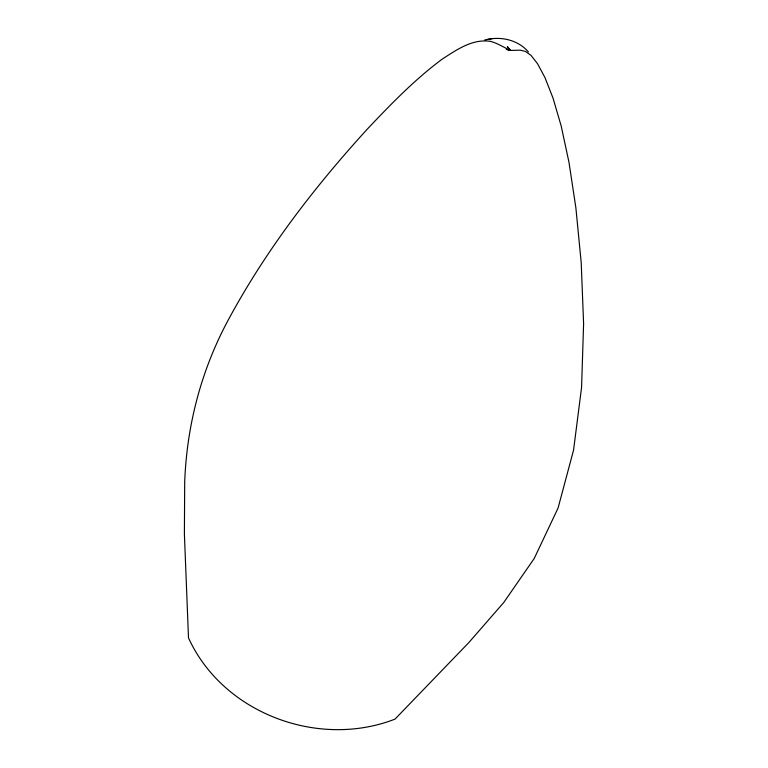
<?xml version="1.0" encoding="UTF-8"?>
<svg xmlns="http://www.w3.org/2000/svg" width="768" height="768" viewBox="0 0 768 768"><rect width="100%" height="100%" fill="white"/><g stroke="black" fill="none" stroke-linecap="round" stroke-linejoin="round"><path stroke-width="1.15" d="M510.509 50.429L520.301 50.189L525.389 51.398L531.034 55.402L537.504 63.667L544.954 77.568L553.018 98.074L561.197 126.038L568.982 162.326L575.875 207.792L581.203 262.56L583.603 323.664L581.568 387.418L573.562 450.106L558.077 508.032L534.221 558.47L503.664 602.621L468.739 642.662L395.03 719.107C318.48 748.954 222.931 713.462 188.496 637.882L184.397 534.144L184.694 481.997A674.083 493.776 23.2 0 1 227.904 320.65C265.334 250.944 313.776 187.862 366.95 129.504C390.586 104.486 414.614 79.594 442.339 59.03C456.691 49.786 472.877 38.304 490.925 41.472C497.914 43.411 503.981 47.443 510.49 50.515L507.37 46.723L510.509 50.429L506.266 49.306L509.434 50.208M487.219 39.514C501.85 36.173 518.506 40.33 528.432 51.974M484.742 39.926L491.894 38.726"/></g></svg>
